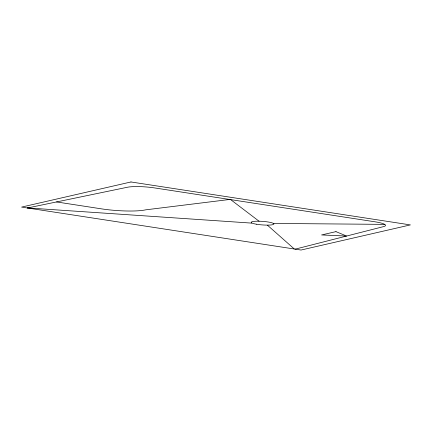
<?xml version="1.0" encoding="UTF-8"?>
<svg xmlns="http://www.w3.org/2000/svg" width="432" height="432" viewBox="0 0 432 432"><rect width="100%" height="100%" fill="white"/><g stroke="black" fill="none" stroke-linecap="round" stroke-linejoin="round"><path stroke-width="0.65" d="M295.213 249.14L383.567 226.611A20.423 3.197 4.2 0 0 375.219 221.832L153.997 187.834A20.423 3.197 4.2 0 0 127.418 187.245L27.421 207.981M229.678 199.465L145.633 209.844A32.918 5.152 4.2 0 1 101.407 208.845L56.527 201.944M273.591 223.447L384.453 224.365M27.378 207.922L251.694 223.112M230.666 199.627L259.043 221.211M267.521 225.266L294.262 248.945M130.966 181.964L21.6 207.09L301.034 250.036L410.4 224.91L130.966 181.964M335.966 231.638L321.559 234.949L346.604 236.039L335.966 231.638M256.387 224.213A11.389 1.782 4.2 0 0 273.915 224.062A11.389 1.782 4.2 0 0 257.418 221.195A11.389 1.782 4.2 0 0 256.387 224.213"/></g></svg>
